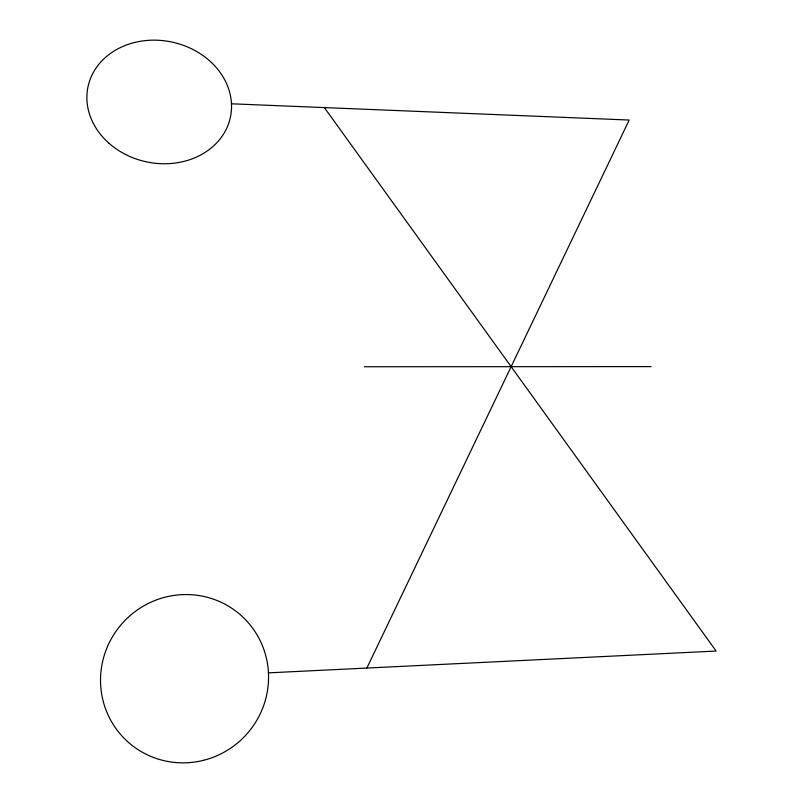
<?xml version="1.0" encoding="UTF-8"?>
<svg xmlns="http://www.w3.org/2000/svg" width="803" height="803" viewBox="0 0 803 803"><rect width="100%" height="100%" fill="white"/><g stroke="black" fill="none" stroke-linecap="round" stroke-linejoin="round"><path stroke-width="1.2" d="M366.871 668.056L629.191 120.038L231.475 103.798M268.453 672.854L716.125 651.052L324.362 107.592M364.391 366.74L651.133 366.62M109.118 143.366A72.812 61.249 12.2 0 0 229.447 120.982A72.812 61.249 12.2 0 0 139.06 41.515A72.812 61.249 12.2 0 0 109.118 143.366M203.53 760.311A84.857 83.311 -47.4 0 0 245.929 620.127A84.857 83.311 -47.4 0 0 104.159 655.67A84.857 83.311 -47.4 0 0 203.53 760.311"/></g></svg>
